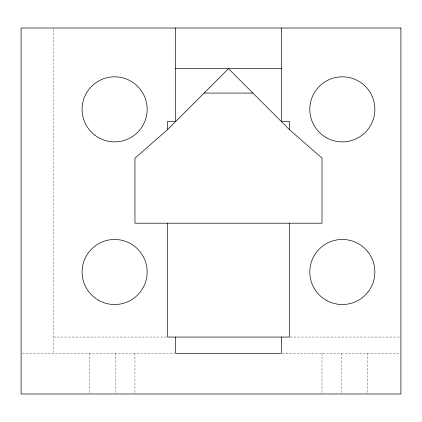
<?xml version="1.0" encoding="UTF-8"?>
<svg xmlns="http://www.w3.org/2000/svg" width="422" height="422" viewBox="0 0 422 422"><rect width="100%" height="100%" fill="white"/><g stroke="black" fill="none" stroke-linecap="round" stroke-linejoin="round"><path stroke-width="0.32" stroke-dasharray="2.11 1.58" d="M53.631 337.057L166.832 337.057M290.141 337.057L399.581 337.057M22.403 353.325L174.877 353.325M282.244 353.325L399.581 353.325M367.557 353.325L367.557 393.99M341.53 353.325L341.53 393.99M322.012 353.325L322.012 393.99M134.961 353.325L134.961 393.99M115.438 353.325L115.438 393.99M89.417 353.325L89.417 393.99M53.631 29.329L53.631 353.325"/><path stroke-width="0.63" d="M167.492 129.67L228.487 68.675L289.481 129.67L322.012 158.139L322.012 223.201L134.961 223.201L134.961 158.139L167.492 129.67L167.492 121.541L175.621 121.541L175.621 28.01M175.621 68.675L281.347 68.675M204.09 93.077L252.883 93.077M289.481 129.67L289.481 121.541L281.347 121.541L281.347 28.01M289.481 223.201L289.481 337.057L167.492 337.057L167.492 223.201M281.347 337.057L281.347 353.325L175.621 353.325L175.621 337.057M400.9 28.01L21.1 28.01L21.1 393.99L400.9 393.99L400.9 28.01M94.823 135.151A32.531 32.531 0 0 0 146.877 113.587A32.531 32.531 0 0 0 102.177 79.283A32.531 32.531 0 0 0 94.823 135.151M98.363 300.169A32.531 32.531 0 0 0 147.157 271.995A32.531 32.531 0 0 0 98.363 243.821A32.531 32.531 0 0 0 98.363 300.169M326.079 137.514A32.531 32.531 0 0 0 374.873 109.34A32.531 32.531 0 0 0 326.079 81.166A32.531 32.531 0 0 0 326.079 137.514M326.079 300.169A32.531 32.531 0 0 0 374.873 271.995A32.531 32.531 0 0 0 326.079 243.821A32.531 32.531 0 0 0 326.079 300.169"/></g></svg>
